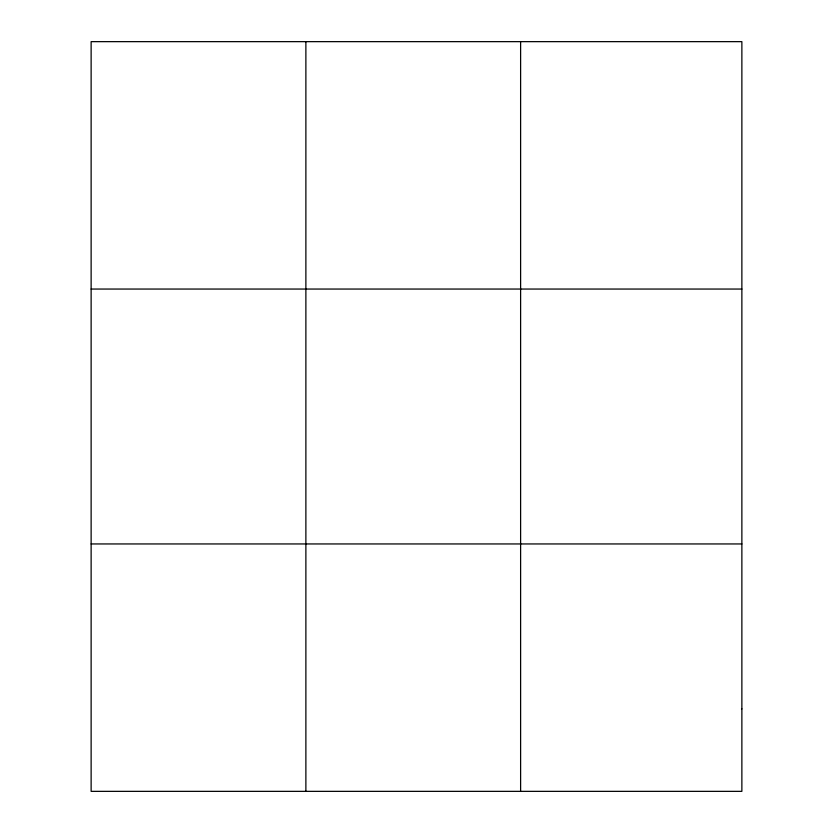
<?xml version="1.0" encoding="UTF-8"?>
<svg xmlns="http://www.w3.org/2000/svg" width="833" height="833" viewBox="0 0 833 833"><rect width="100%" height="100%" fill="white"/><g stroke="black" fill="none" stroke-linecap="round" stroke-linejoin="round"><path stroke-width="1.25" d="M305.878 41.65L305.878 791.35M520.615 41.65L520.615 791.35M91.13 289.051L741.87 289.051M91.13 543.949L741.87 543.949M741.87 708.883L741.87 791.35L91.13 791.35L91.13 41.65L741.87 41.65L741.87 708.883"/></g></svg>
